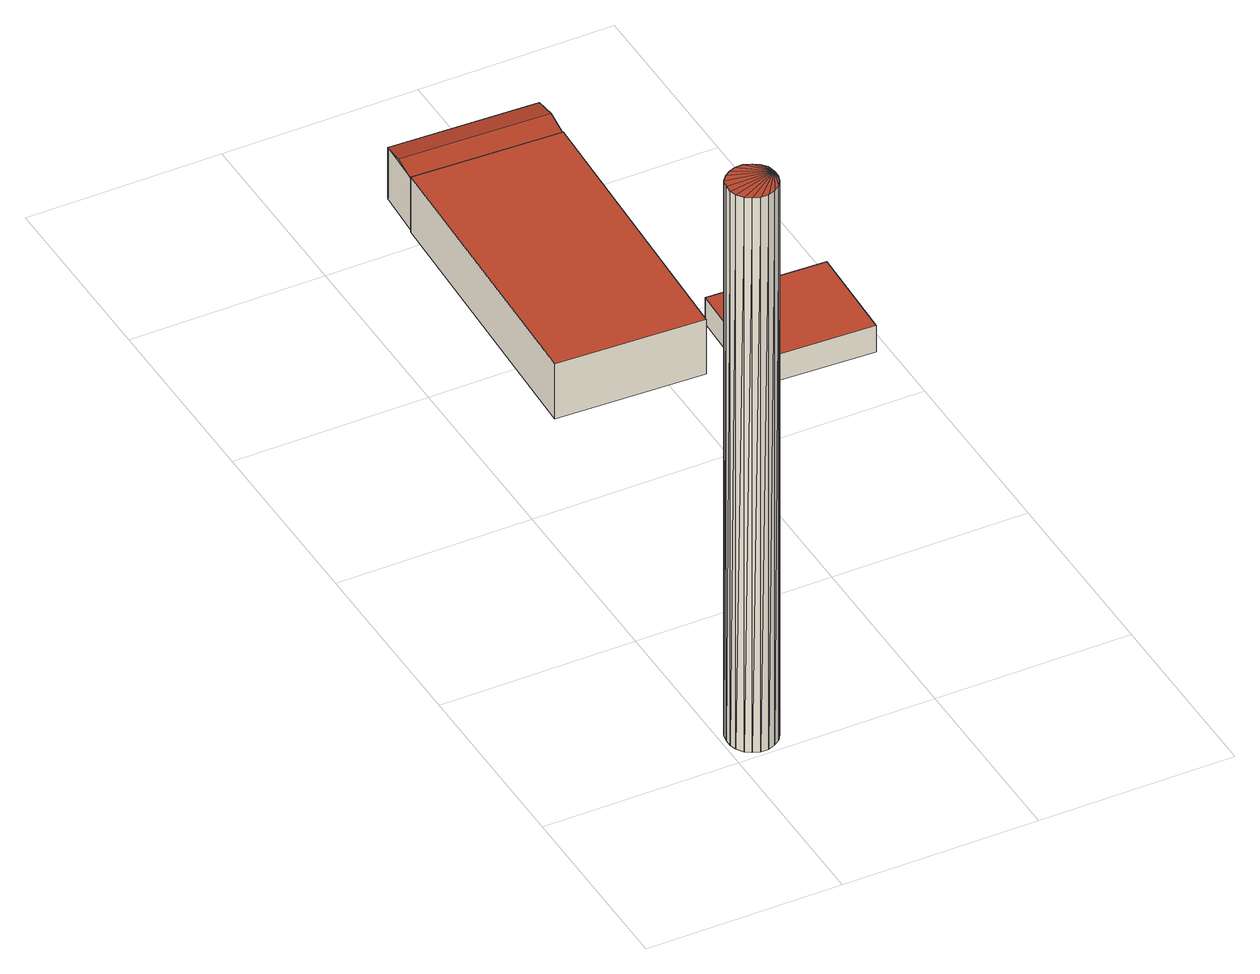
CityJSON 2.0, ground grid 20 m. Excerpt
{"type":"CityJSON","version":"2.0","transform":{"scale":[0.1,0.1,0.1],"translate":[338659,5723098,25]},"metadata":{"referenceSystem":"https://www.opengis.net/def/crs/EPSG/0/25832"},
"CityObjects":{
"building1":{"type":"Building","attributes":{"Geometrietyp2DReferenz":"1000","Gemeindeschluessel":"05170048","function":"51002_1251","roofType":"1000","measuredHeight":63.76},"geometry":[{"type":"Solid","lod":"2","boundaries":[[[[0,1,2]],[[1,3,2]],[[4,5,0]],[[5,1,0]],[[6,7,4]],[[7,5,4]],[[8,9,6]],[[9,7,6]],[[10,11,8]],[[11,9,8]],[[12,13,10]],[[13,11,10]],[[14,15,12]],[[15,13,12]],[[16,17,14]],[[17,15,14]],[[18,19,16]],[[19,17,16]],[[20,21,18]],[[21,19,18]],[[22,23,20]],[[23,21,20]],[[24,25,22]],[[25,23,22]],[[26,27,24]],[[27,25,24]],[[28,29,26]],[[29,27,26]],[[30,31,28]],[[31,29,28]],[[32,33,30]],[[33,31,30]],[[34,35,32]],[[35,33,32]],[[36,37,34]],[[37,35,34]],[[38,39,36]],[[39,37,36]],[[2,3,38]],[[3,39,38]],[[3,1,39]],[[1,5,39]],[[5,7,39]],[[7,9,39]],[[9,11,39]],[[11,13,39]],[[13,15,39]],[[15,17,39]],[[17,19,39]],[[19,21,39]],[[21,23,39]],[[23,25,39]],[[25,27,39]],[[27,29,39]],[[29,31,39]],[[31,33,39]],[[33,35,39]],[[35,37,39]],[[0,2,4]],[[2,38,4]],[[38,36,4]],[[36,34,4]],[[34,32,4]],[[32,30,4]],[[30,28,4]],[[28,26,4]],[[26,24,4]],[[24,22,4]],[[22,20,4]],[[20,18,4]],[[18,16,4]],[[16,14,4]],[[14,12,4]],[[12,10,4]],[[10,8,4]],[[8,6,4]]]],"semantics":{"surfaces":[{"type":"WallSurface"},{"type":"GroundSurface"},{"type":"RoofSurface"}],"values":[[0,0,0,0,0,0,0,0,0,0,0,0,0,0,0,0,0,0,0,0,0,0,0,0,0,0,0,0,0,0,0,0,0,0,0,0,0,0,0,0,1,1,1,1,1,1,1,1,1,1,1,1,1,1,1,1,1,1,2,2,2,2,2,2,2,2,2,2,2,2,2,2,2,2,2,2]]}}]},
"building2":{"type":"Building","attributes":{"Geometrietyp2DReferenz":"3000","Gemeindeschluessel":"05170048","function":"31001_2100","roofType":"1000","measuredHeight":6.23},"address":[{"country":"Germany","locality":"Wesel","thoroughfareNumber":"45","thoroughfareName":"Neue Hünxer Straße"}],"geometry":[{"type":"Solid","lod":"2","boundaries":[[[[40,41,42,43]],[[44,45,41,40]],[[46,47,45,44]],[[43,42,47,46]],[[44,40,43,46]],[[41,45,47,42]]]],"semantics":{"surfaces":[{"type":"WallSurface"},{"type":"RoofSurface"},{"type":"GroundSurface"}],"values":[[0,0,0,0,1,2]]}}]},
"building3":{"type":"Building","attributes":{"Geometrietyp2DReferenz":"3000","Gemeindeschluessel":"05170048","function":"31001_2100","roofType":"3100","measuredHeight":6.4},"address":[{"country":"Germany","locality":"Wesel","thoroughfareNumber":"45","thoroughfareName":"Neue Hünxer Straße"}],"geometry":[{"type":"Solid","lod":"2","boundaries":[[[[48,49,50,51]],[[52,53,49,48]],[[54,55,53,52]],[[51,50,55,54]],[[48,56,52]],[[54,57,51]],[[51,57,56,48]],[[52,56,57,54]],[[49,53,55,50]]]],"semantics":{"surfaces":[{"type":"WallSurface"},{"type":"RoofSurface"},{"type":"GroundSurface"}],"values":[[0,0,0,0,0,0,1,1,2]]}}]},
"building4":{"type":"Building","attributes":{"Geometrietyp2DReferenz":"3000","Gemeindeschluessel":"05170048","function":"31001_2020","roofType":"1000","measuredHeight":3.03},"address":[{"country":"Germany","locality":"Wesel","thoroughfareNumber":"45","thoroughfareName":"Neue Hünxer Straße"}],"geometry":[{"type":"Solid","lod":"2","boundaries":[[[[58,59,60,61]],[[62,63,59,58]],[[64,65,63,62]],[[61,60,65,64]],[[62,58,61,64]],[[59,63,65,60]]]],"semantics":{"surfaces":[{"type":"WallSurface"},{"type":"RoofSurface"},{"type":"GroundSurface"}],"values":[[0,0,0,0,1,2]]}}]}
},
"vertices":[
[52,42,643],[52,42,6],[47,48,643],[47,48,6],[54,34,643],[54,34,6],[54,26,643],[54,26,6],[52,19,643],[52,19,6],[47,12,643],[47,12,6],[41,8,643],[41,8,6],[33,5,643],[33,5,6],[25,5,643],[25,5,6],[18,8,643],[18,8,6],[12,12,643],[12,12,6],[7,19,643],[7,19,6],[5,26,643],[5,26,6],[5,34,643],[5,34,6],[7,42,643],[7,42,6],[12,48,643],[12,48,6],[18,52,643],[18,52,6],[25,55,643],[25,55,6],[33,55,643],[33,55,6],[41,52,643],[41,52,6],
[236,511,71],[236,511,8],[249,812,8],[249,812,71],[85,517,71],[85,517,8],[97,818,71],[97,818,8],
[251,862,69],[251,862,10],[100,868,10],[100,868,69],[249,812,69],[249,812,10],[97,818,69],[97,818,10],[250,837,74],[98,843,74],
[385,465,41],[385,465,11],[389,568,11],[389,568,41],[264,470,41],[264,470,11],[268,573,41],[268,573,11]
]}
